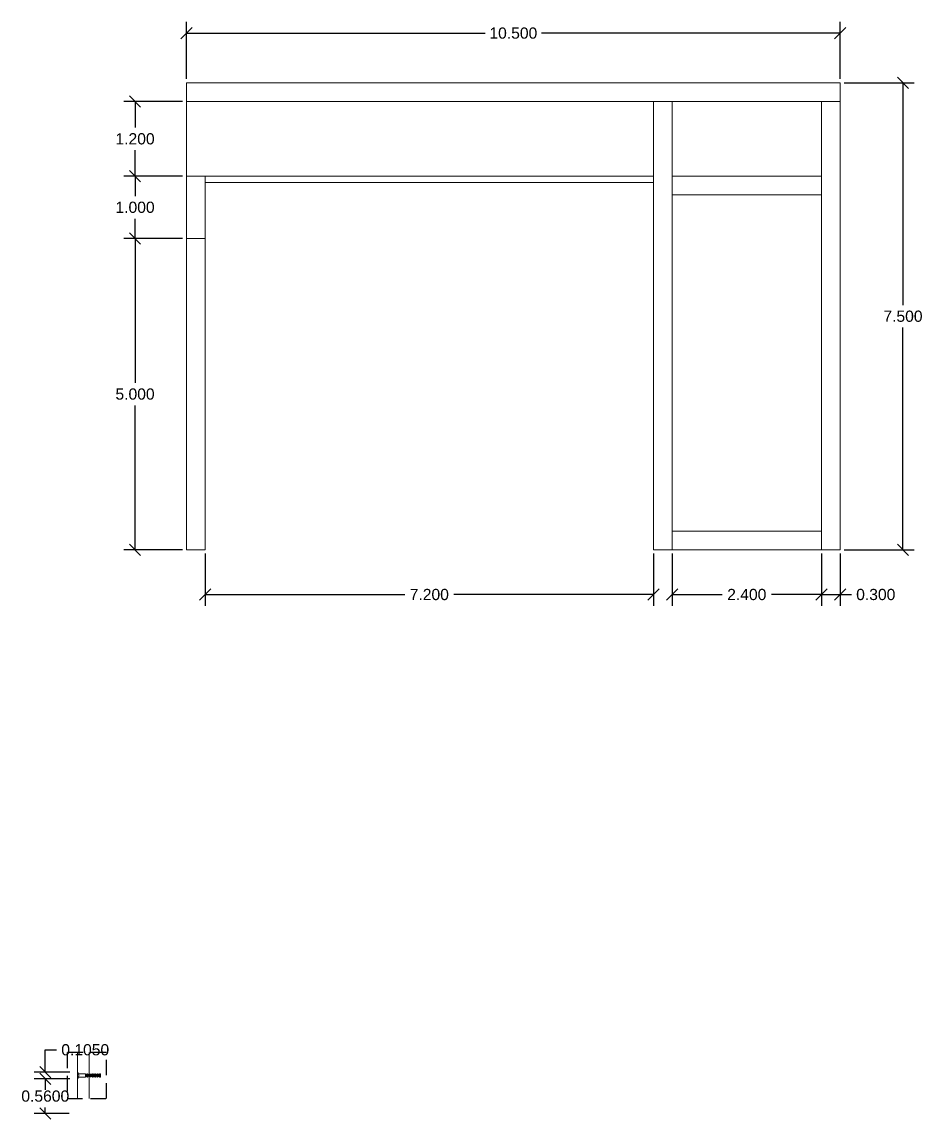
# Model space of a CAD drawing. Header units: inches. Extents: x -807 to 10, y -165 to 181.
# Drawn here: x -783.87 to -769.42, y -164.72 to -147.1 of the extents above; entities that cross this region are included whole.
import ezdxf

# ---------------------------------------------------------------- set-up
doc = ezdxf.new("R2010")
doc.units = ezdxf.units.IN
doc.header["$MEASUREMENT"] = 0
doc.linetypes.add('HIDDEN', pattern=[0.375, 0.25, -0.125])
doc.styles.get("Standard").update_dxf_attribs({"font": 'Arial.ttf'})
doc.dimstyles.get("Standard").update_dxf_attribs({"dimtxt": 0.18, "dimasz": 0.18, "dimexe": 0.18, "dimexo": 0.0625, "dimgap": 0.09, "dimtad": 0, "dimtih": 1, "dimtoh": 1, "dimdec": 4, "dimzin": 0, "dimdsep": 46, "dimtxsty": 'Standard', "dimcen": 0.09, "dimadec": 0, "dimazin": 0, "dimtfac": 1, "dimtdec": 4, "dimtofl": 0, "dimtmove": 0, "dimatfit": 3, "dimfxl": 1, "dimtolj": 1, "dimtzin": 0, "dimarcsym": 0})

# ---------------------------------------------------------------- blocks, each defined once
blk = doc.blocks.new('_Oblique')
at = {"color": 0, "linetype": 'ByBlock', "lineweight": -2}
blk.add_line((-0.5, -0.5), (0.5, 0.5), dxfattribs=at)
blk = doc.blocks.new('*D8')
at = {"color": 0, "lineweight": -2, "transparency": 16777216}
for p, q in [((-773.431, -155.642), (-773.431, -156.479)), ((-771.031, -155.642), (-771.031, -156.479)), ((-773.431, -156.299), (-772.627, -156.299)), ((-771.031, -156.299), (-771.835, -156.299))]:
    blk.add_line(p, q, dxfattribs=at)
at = {"layer": 'Defpoints', "color": 0, "transparency": 16777216}
for p in [(-773.431, -155.579), (-771.031, -155.579), (-771.031, -156.299)]:
    blk.add_point(p, dxfattribs=at)
at = {"color": 0, "lineweight": -2, "transparency": 16777216, "xscale": 0.18, "yscale": 0.18, "zscale": 0.18, "rotation": 180}
blk.add_blockref('_Oblique', (-773.431, -156.299), dxfattribs=at)
at = {"color": 0, "lineweight": -2, "transparency": 16777216, "xscale": 0.18, "yscale": 0.18, "zscale": 0.18}
blk.add_blockref('_Oblique', (-771.031, -156.299), dxfattribs=at)
at = {"color": 0, "transparency": 16777216, "insert": (-772.231, -156.299), "char_height": 0.18, "attachment_point": 5}
blk.add_mtext('\\A1;2.400', dxfattribs=at)
blk = doc.blocks.new('*D9')
at = {"color": 0, "lineweight": -2, "transparency": 16777216}
for p, q in [((-780.931, -155.642), (-780.931, -156.479)), ((-773.731, -155.642), (-773.731, -156.479)), ((-780.931, -156.299), (-777.724, -156.299)), ((-773.731, -156.299), (-776.938, -156.299))]:
    blk.add_line(p, q, dxfattribs=at)
at = {"layer": 'Defpoints', "color": 0, "transparency": 16777216}
for p in [(-780.931, -155.579), (-773.731, -155.579), (-773.731, -156.299)]:
    blk.add_point(p, dxfattribs=at)
at = {"color": 0, "lineweight": -2, "transparency": 16777216, "xscale": 0.18, "yscale": 0.18, "zscale": 0.18, "rotation": 180}
blk.add_blockref('_Oblique', (-780.931, -156.299), dxfattribs=at)
at = {"color": 0, "lineweight": -2, "transparency": 16777216, "xscale": 0.18, "yscale": 0.18, "zscale": 0.18}
blk.add_blockref('_Oblique', (-773.731, -156.299), dxfattribs=at)
at = {"color": 0, "transparency": 16777216, "insert": (-777.331, -156.299), "char_height": 0.18, "attachment_point": 5}
blk.add_mtext('\\A1;7.200', dxfattribs=at)
blk = doc.blocks.new('*D10')
at = {"color": 0, "lineweight": -2, "transparency": 16777216}
for p, q in [((-771.031, -155.642), (-771.031, -156.479)), ((-770.731, -155.642), (-770.731, -156.479)), ((-771.031, -156.299), (-770.731, -156.299)), ((-770.731, -156.299), (-770.551, -156.299))]:
    blk.add_line(p, q, dxfattribs=at)
at = {"layer": 'Defpoints', "color": 0, "transparency": 16777216}
for p in [(-771.031, -155.579), (-770.731, -155.579), (-770.731, -156.299)]:
    blk.add_point(p, dxfattribs=at)
at = {"color": 0, "lineweight": -2, "transparency": 16777216, "xscale": 0.18, "yscale": 0.18, "zscale": 0.18, "rotation": 180}
blk.add_blockref('_Oblique', (-771.031, -156.299), dxfattribs=at)
at = {"color": 0, "lineweight": -2, "transparency": 16777216, "xscale": 0.18, "yscale": 0.18, "zscale": 0.18}
blk.add_blockref('_Oblique', (-770.731, -156.299), dxfattribs=at)
at = {"color": 0, "transparency": 16777216, "insert": (-770.159, -156.299), "char_height": 0.18, "attachment_point": 5}
blk.add_mtext('\\A1;0.300', dxfattribs=at)
blk = doc.blocks.new('*D11')
at = {"color": 0, "lineweight": -2, "transparency": 16777216}
for p, q in [((-781.231, -148.017), (-781.231, -147.101)), ((-770.731, -148.017), (-770.731, -147.101)), ((-781.231, -147.281), (-776.436, -147.281)), ((-770.731, -147.281), (-775.526, -147.281))]:
    blk.add_line(p, q, dxfattribs=at)
at = {"layer": 'Defpoints', "color": 0, "transparency": 16777216}
for p in [(-770.731, -147.281), (-781.231, -148.079), (-770.731, -148.079)]:
    blk.add_point(p, dxfattribs=at)
at = {"color": 0, "lineweight": -2, "transparency": 16777216, "xscale": 0.18, "yscale": 0.18, "zscale": 0.18, "rotation": 180}
blk.add_blockref('_Oblique', (-781.231, -147.281), dxfattribs=at)
at = {"color": 0, "lineweight": -2, "transparency": 16777216, "xscale": 0.18, "yscale": 0.18, "zscale": 0.18}
blk.add_blockref('_Oblique', (-770.731, -147.281), dxfattribs=at)
at = {"color": 0, "transparency": 16777216, "insert": (-775.981, -147.281), "char_height": 0.18, "attachment_point": 5}
blk.add_mtext('\\A1;10.500', dxfattribs=at)
blk = doc.blocks.new('*D44')
at = {"color": 0, "lineweight": -2, "transparency": 16777216}
for p, q in [((-781.294, -148.379), (-782.238, -148.379)), ((-782.058, -148.379), (-782.058, -148.798)), ((-782.058, -149.579), (-782.058, -149.161)), ((-781.294, -149.579), (-782.238, -149.579))]:
    blk.add_line(p, q, dxfattribs=at)
at = {"layer": 'Defpoints', "color": 0, "transparency": 16777216}
for p in [(-781.231, -148.379), (-782.058, -149.579), (-781.231, -149.579)]:
    blk.add_point(p, dxfattribs=at)
at = {"color": 0, "lineweight": -2, "transparency": 16777216, "xscale": 0.18, "yscale": 0.18, "zscale": 0.18}
for p, rotation in [((-782.058, -148.379), 90), ((-782.058, -149.579), 270)]:
    blk.add_blockref('_Oblique', p, dxfattribs=dict(at, rotation=rotation))
at = {"color": 0, "transparency": 16777216, "insert": (-782.058, -148.979), "char_height": 0.18, "attachment_point": 5}
blk.add_mtext('\\A1;1.200', dxfattribs=at)
blk = doc.blocks.new('*D45')
at = {"color": 0, "lineweight": -2, "transparency": 16777216}
for p, q in [((-781.294, -149.579), (-782.238, -149.579)), ((-782.058, -149.579), (-782.058, -149.898)), ((-782.058, -150.579), (-782.058, -150.261)), ((-781.294, -150.579), (-782.238, -150.579))]:
    blk.add_line(p, q, dxfattribs=at)
at = {"layer": 'Defpoints', "color": 0, "transparency": 16777216}
for p in [(-781.231, -149.579), (-782.058, -150.579), (-781.231, -150.579)]:
    blk.add_point(p, dxfattribs=at)
at = {"color": 0, "lineweight": -2, "transparency": 16777216, "xscale": 0.18, "yscale": 0.18, "zscale": 0.18}
for p, rotation in [((-782.058, -149.579), 90), ((-782.058, -150.579), 270)]:
    blk.add_blockref('_Oblique', p, dxfattribs=dict(at, rotation=rotation))
at = {"color": 0, "transparency": 16777216, "insert": (-782.058, -150.079), "char_height": 0.18, "attachment_point": 5}
blk.add_mtext('\\A1;1.000', dxfattribs=at)
blk = doc.blocks.new('*D46')
at = {"color": 0, "lineweight": -2, "transparency": 16777216}
for p, q in [((-781.294, -150.579), (-782.238, -150.579)), ((-782.058, -150.579), (-782.058, -152.898)), ((-782.058, -155.579), (-782.058, -153.261)), ((-781.294, -155.579), (-782.238, -155.579))]:
    blk.add_line(p, q, dxfattribs=at)
at = {"layer": 'Defpoints', "color": 0, "transparency": 16777216}
for p in [(-781.231, -150.579), (-782.058, -155.579), (-781.231, -155.579)]:
    blk.add_point(p, dxfattribs=at)
at = {"color": 0, "lineweight": -2, "transparency": 16777216, "xscale": 0.18, "yscale": 0.18, "zscale": 0.18}
for p, rotation in [((-782.058, -150.579), 90), ((-782.058, -155.579), 270)]:
    blk.add_blockref('_Oblique', p, dxfattribs=dict(at, rotation=rotation))
at = {"color": 0, "transparency": 16777216, "insert": (-782.058, -153.079), "char_height": 0.18, "attachment_point": 5}
blk.add_mtext('\\A1;5.000', dxfattribs=at)
blk = doc.blocks.new('*D47')
at = {"color": 0, "lineweight": -2, "transparency": 16777216}
for p, q in [((-770.669, -148.079), (-769.542, -148.079)), ((-769.722, -148.079), (-769.722, -151.648)), ((-769.722, -155.579), (-769.722, -152.011)), ((-770.669, -155.579), (-769.542, -155.579))]:
    blk.add_line(p, q, dxfattribs=at)
at = {"layer": 'Defpoints', "color": 0, "transparency": 16777216}
for p in [(-770.731, -148.079), (-770.731, -155.579), (-769.722, -155.579)]:
    blk.add_point(p, dxfattribs=at)
at = {"color": 0, "lineweight": -2, "transparency": 16777216, "xscale": 0.18, "yscale": 0.18, "zscale": 0.18}
for p, rotation in [((-769.722, -148.079), 90), ((-769.722, -155.579), 270)]:
    blk.add_blockref('_Oblique', p, dxfattribs=dict(at, rotation=rotation))
at = {"color": 0, "transparency": 16777216, "insert": (-769.722, -151.829), "char_height": 0.18, "attachment_point": 5}
blk.add_mtext('\\A1;7.500', dxfattribs=at)
blk = doc.blocks.new('*D25')
at = {"color": 0, "lineweight": -2, "transparency": 16777216}
for p, q in [((-783.116, -164.077), (-783.68, -164.077)), ((-783.5, -164.077), (-783.5, -164.174)), ((-783.5, -164.634), (-783.5, -164.537)), ((-783.116, -164.634), (-783.68, -164.634))]:
    blk.add_line(p, q, dxfattribs=at)
at = {"layer": 'Defpoints', "color": 0, "transparency": 16777216}
for p in [(-783.5, -164.077), (-783.053, -164.077), (-783.053, -164.634)]:
    blk.add_point(p, dxfattribs=at)
at = {"color": 0, "lineweight": -2, "transparency": 16777216, "xscale": 0.18, "yscale": 0.18, "zscale": 0.18}
for p, rotation in [((-783.5, -164.077), 90), ((-783.5, -164.634), 270)]:
    blk.add_blockref('_Oblique', p, dxfattribs=dict(at, rotation=rotation))
at = {"color": 0, "transparency": 16777216, "insert": (-783.5, -164.356), "char_height": 0.18, "attachment_point": 5}
blk.add_mtext('\\A1;0.5600', dxfattribs=at)
blk = doc.blocks.new('*D26')
at = {"color": 0, "lineweight": -2, "transparency": 16777216}
for p, q in [((-783.5, -163.972), (-783.5, -163.612)), ((-783.5, -163.612), (-783.32, -163.612)), ((-783.106, -163.972), (-783.68, -163.972)), ((-783.106, -164.077), (-783.68, -164.077)), ((-783.5, -164.077), (-783.5, -164.257))]:
    blk.add_line(p, q, dxfattribs=at)
at = {"layer": 'Defpoints', "color": 0, "transparency": 16777216}
for p in [(-783.5, -163.972), (-783.043, -163.972), (-783.043, -164.077)]:
    blk.add_point(p, dxfattribs=at)
at = {"color": 0, "lineweight": -2, "transparency": 16777216, "xscale": 0.18, "yscale": 0.18, "zscale": 0.18}
for p, rotation in [((-783.5, -163.972), 270), ((-783.5, -164.077), 90)]:
    blk.add_blockref('_Oblique', p, dxfattribs=dict(at, rotation=rotation))
at = {"color": 0, "transparency": 16777216, "insert": (-782.858, -163.612), "char_height": 0.18, "width": 0.60409, "attachment_point": 5}
blk.add_mtext('\\A1;0.1050', dxfattribs=at)

msp = doc.modelspace()

# ---------------------------------------------------------------- linework, layer by layer
at = {"lineweight": 5}
for p, q in [((-770.73104, -148.07946), (-781.23104, -148.07946)), ((-781.23104, -148.07946), (-781.23104, -155.57946)), ((-770.73104, -155.57946), (-770.73104, -148.07946)), ((-773.73104, -148.37946), (-773.73104, -155.57946)), ((-773.43104, -148.37946), (-773.43104, -155.57946)), ((-771.03104, -148.37946), (-771.03104, -155.57946)), ((-773.73104, -149.57946), (-781.23104, -149.57946)), ((-780.93104, -149.57946), (-780.93104, -155.57946)), ((-771.03104, -149.57946), (-773.43104, -149.57946)), ((-773.73104, -149.67946), (-780.93104, -149.67946)), ((-771.03104, -149.87946), (-773.43104, -149.87946)), ((-780.93104, -150.57946), (-781.23104, -150.57946)), ((-771.03104, -155.27946), (-773.43104, -155.27946)), ((-780.93104, -155.57946), (-781.23104, -155.57946)), ((-773.73104, -155.57946), (-770.73104, -155.57946)), ((-782.85578, -163.99767), (-782.85578, -164.05012)), ((-782.85578, -164.03772), (-782.85024, -164.03772)), ((-782.84667, -164.03772), (-782.83846, -164.03772)), ((-782.83489, -164.03772), (-782.82597, -164.03772)), ((-782.8224, -164.03772), (-782.81312, -164.03772)), ((-782.80955, -164.03772), (-782.80134, -164.03772)), ((-782.79777, -164.03772), (-782.78778, -164.03772)), ((-782.78421, -164.03772), (-782.77458, -164.03772)), ((-782.77101, -164.03772), (-782.7603, -164.03772)), ((-782.75673, -164.03772), (-782.74674, -164.03772)), ((-782.74317, -164.03772), (-782.73425, -164.03772)), ((-782.73068, -164.03772), (-782.72068, -164.03772)), ((-782.71712, -164.03772), (-782.70712, -164.03772)), ((-782.70355, -164.03772), (-782.69178, -164.03772)), ((-782.68821, -164.03772), (-782.67821, -164.03772)), ((-782.67464, -164.03772), (-782.66394, -164.03772)), ((-782.66037, -164.03772), (-782.64823, -164.03772)), ((-782.64466, -164.03772), (-782.63539, -164.03772)), ((-782.63182, -164.03772), (-782.6276, -164.03772)), ((-782.6276, -163.99767), (-782.6276, -164.05012))]:
    msp.add_line(p, q, dxfattribs=at)
for points in [[(-770.73104, -148.37946), (-781.23104, -148.37946)], [(-782.98494, -164.39613), (-782.98494, -163.65419)], [(-782.79684, -163.65419), (-782.79684, -164.01017)], [(-782.96362, -163.99767), (-782.85578, -163.99767)], [(-782.85578, -164.05012), (-782.96328, -164.05012), (-782.96328, -164.05012)], [(-782.85578, -164.01017), (-782.85024, -164.01017)], [(-782.85578, -164.01892), (-782.6276, -164.01892)], [(-782.85578, -164.02901), (-782.6276, -164.02901)], [(-782.85024, -164.01892), (-782.85024, -163.99767), (-782.84667, -163.99767), (-782.84667, -164.01892)], [(-782.85024, -164.02901), (-782.85024, -164.05027), (-782.84667, -164.05027), (-782.84667, -164.02901)], [(-782.84667, -164.01017), (-782.83846, -164.01017)], [(-782.83846, -164.01892), (-782.83846, -164.0056), (-782.83489, -164.0056), (-782.83489, -164.01892)], [(-782.83846, -164.02901), (-782.83846, -164.04234), (-782.83489, -164.04234), (-782.83489, -164.02901)], [(-782.83489, -164.01017), (-782.82597, -164.01017)], [(-782.82597, -164.01892), (-782.82597, -163.99767), (-782.8224, -163.99767), (-782.8224, -164.01892)], [(-782.82597, -164.02901), (-782.82597, -164.05027), (-782.8224, -164.05027), (-782.8224, -164.02901)], [(-782.8224, -164.01017), (-782.81312, -164.01017)], [(-782.81312, -164.01892), (-782.81312, -164.0056), (-782.80955, -164.0056), (-782.80955, -164.01892)], [(-782.81312, -164.02901), (-782.81312, -164.04234), (-782.80955, -164.04234), (-782.80955, -164.02901)], [(-782.80955, -164.01017), (-782.80134, -164.01017)], [(-782.80134, -164.01892), (-782.80134, -163.99767), (-782.79777, -163.99767), (-782.79777, -164.01892)], [(-782.80134, -164.02901), (-782.80134, -164.05027), (-782.79777, -164.05027), (-782.79777, -164.02901)], [(-782.79777, -164.01017), (-782.78778, -164.01017)], [(-782.79684, -164.03772), (-782.79684, -164.39613)], [(-782.78778, -164.01892), (-782.78778, -164.0056), (-782.78421, -164.0056), (-782.78421, -164.01892)], [(-782.78778, -164.02901), (-782.78778, -164.04234), (-782.78421, -164.04234), (-782.78421, -164.02901)], [(-782.78421, -164.01017), (-782.77458, -164.01017)], [(-782.77458, -164.01892), (-782.77458, -163.99767), (-782.77101, -163.99767), (-782.77101, -164.01892)], [(-782.77458, -164.02901), (-782.77458, -164.05027), (-782.77101, -164.05027), (-782.77101, -164.02901)], [(-782.77101, -164.01017), (-782.7603, -164.01017)], [(-782.7603, -164.01892), (-782.7603, -164.0056), (-782.75673, -164.0056), (-782.75673, -164.01892)], [(-782.7603, -164.02901), (-782.7603, -164.04234), (-782.75673, -164.04234), (-782.75673, -164.02901)], [(-782.75673, -164.01017), (-782.74674, -164.01017)], [(-782.74674, -164.01892), (-782.74674, -163.99767), (-782.74317, -163.99767), (-782.74317, -164.01892)], [(-782.74674, -164.02901), (-782.74674, -164.05027), (-782.74317, -164.05027), (-782.74317, -164.02901)], [(-782.74317, -164.01017), (-782.73425, -164.01017)], [(-782.73425, -164.01892), (-782.73425, -164.0056), (-782.73068, -164.0056), (-782.73068, -164.01892)], [(-782.73425, -164.02901), (-782.73425, -164.04234), (-782.73068, -164.04234), (-782.73068, -164.02901)], [(-782.73068, -164.01017), (-782.72068, -164.01017)], [(-782.72068, -164.01892), (-782.72068, -163.99767), (-782.71712, -163.99767), (-782.71712, -164.01892)], [(-782.72068, -164.02901), (-782.72068, -164.05027), (-782.71712, -164.05027), (-782.71712, -164.02901)], [(-782.71712, -164.01017), (-782.70712, -164.01017)], [(-782.70712, -164.01892), (-782.70712, -164.0056), (-782.70355, -164.0056), (-782.70355, -164.01892)], [(-782.70712, -164.02901), (-782.70712, -164.04234), (-782.70355, -164.04234), (-782.70355, -164.02901)], [(-782.70355, -164.01017), (-782.69178, -164.01017)], [(-782.69178, -164.01892), (-782.69178, -163.99767), (-782.68821, -163.99767), (-782.68821, -164.01892)], [(-782.69178, -164.02901), (-782.69178, -164.05027), (-782.68821, -164.05027), (-782.68821, -164.02901)], [(-782.68821, -164.01017), (-782.67821, -164.01017)], [(-782.67821, -164.01892), (-782.67821, -164.0056), (-782.67464, -164.0056), (-782.67464, -164.01892)], [(-782.67821, -164.02901), (-782.67821, -164.04234), (-782.67464, -164.04234), (-782.67464, -164.02901)], [(-782.67464, -164.01017), (-782.66394, -164.01017)], [(-782.66394, -164.01892), (-782.66394, -163.99767), (-782.66037, -163.99767), (-782.66037, -164.01892)], [(-782.66394, -164.02901), (-782.66394, -164.05027), (-782.66037, -164.05027), (-782.66037, -164.02901)], [(-782.66037, -164.01017), (-782.64823, -164.01017)], [(-782.64823, -164.01892), (-782.64823, -164.0056), (-782.64466, -164.0056), (-782.64466, -164.01892)], [(-782.64823, -164.02901), (-782.64823, -164.04234), (-782.64466, -164.04234), (-782.64466, -164.02901)], [(-782.64466, -164.01017), (-782.63539, -164.01017)], [(-782.63539, -164.01892), (-782.63539, -163.99767), (-782.63182, -163.99767), (-782.63182, -164.01892)], [(-782.63539, -164.02901), (-782.63539, -164.05027), (-782.63182, -164.05027), (-782.63182, -164.02901)], [(-782.63182, -164.01017), (-782.6276, -164.01017)], [(-782.6276, -163.99767), (-782.61168, -163.99767), (-782.61168, -164.05012), (-782.6276, -164.05012)], [(-782.97461, -164.07733), (-782.97514, -164.07733)]]:
    msp.add_lwpolyline(points, dxfattribs=at)
at = {"linetype": 'HIDDEN'}
msp.add_lwpolyline([(-782.51722, -163.65419), (-783.15051, -163.65419), (-783.15051, -164.39613), (-782.51722, -164.39613), (-782.51722, -163.65419)], dxfattribs=at)
at = {"lineweight": 5}
for centre, radius, start, end in [((-782.84148, -164.02522), 0.14346, 158.115374, 201.299229), ((-783.06313, -164.02454), 0.10307, 329.189999, 30.810001)]:
    msp.add_arc(centre, radius, start, end, dxfattribs=at)

# ---------------------------------------------------------------- dimensions: what is measured, and where the dimension line sits
for base, p1, p2, picture, middle in [((-770.73104, -147.28091), (-781.23104, -148.07946), (-770.73104, -148.07946), '*D11', (-775.98104, -147.28091)), ((-773.73104, -156.29875), (-780.93104, -155.57946), (-773.73104, -155.57946), '*D9', (-777.33104, -156.29875)), ((-771.03104, -156.29875), (-773.43104, -155.57946), (-771.03104, -155.57946), '*D8', (-772.23104, -156.29875)), ((-770.73104, -156.29875), (-771.03104, -155.57946), (-770.73104, -155.57946), '*D10', (-770.15899, -156.29875))]:
    dim = msp.add_linear_dim(base=base, p1=p1, p2=p2, dimstyle='Standard', override={"dimdec": 3, "dimblk1": 'Oblique', "dimblk2": 'Oblique', "dimsah": 1})
    dim.commit()
    dim.dimension.update_dxf_attribs({"geometry": picture, "text_midpoint": middle})
for base, p1, p2, picture, middle in [((-769.72201, -155.57946), (-770.73104, -148.07946), (-770.73104, -155.57946), '*D47', (-769.72201, -151.82946)), ((-782.0581, -149.57946), (-781.23104, -148.37946), (-781.23104, -149.57946), '*D44', (-782.0581, -148.97946)), ((-782.0581, -150.57946), (-781.23104, -149.57946), (-781.23104, -150.57946), '*D45', (-782.0581, -150.07946)), ((-782.0581, -155.57946), (-781.23104, -150.57946), (-781.23104, -155.57946), '*D46', (-782.0581, -153.07946))]:
    dim = msp.add_linear_dim(base=base, p1=p1, p2=p2, angle=90, dimstyle='Standard', override={"dimdec": 3, "dimblk1": 'Oblique', "dimblk2": 'Oblique', "dimsah": 1})
    dim.commit()
    dim.dimension.update_dxf_attribs({"geometry": picture, "text_midpoint": middle})
for base, p1, p2, text, picture, middle in [((-783.49998, -163.97175), (-783.04311, -164.07733), (-783.04311, -163.97175), '0.1050', '*D26', (-782.85795, -163.61175)), ((-783.49998, -164.07733), (-783.05345, -164.63412), (-783.05345, -164.07733), '0.5600', '*D25', (-783.49998, -164.35572))]:
    dim = msp.add_linear_dim(base=base, p1=p1, p2=p2, angle=90, text=text, dimstyle='Standard', override={"dimdec": 3, "dimblk1": 'Oblique', "dimblk2": 'Oblique', "dimsah": 1})
    dim.commit()
    dim.dimension.update_dxf_attribs({"geometry": picture, "text_midpoint": middle})

doc.saveas('drawing.dxf')
